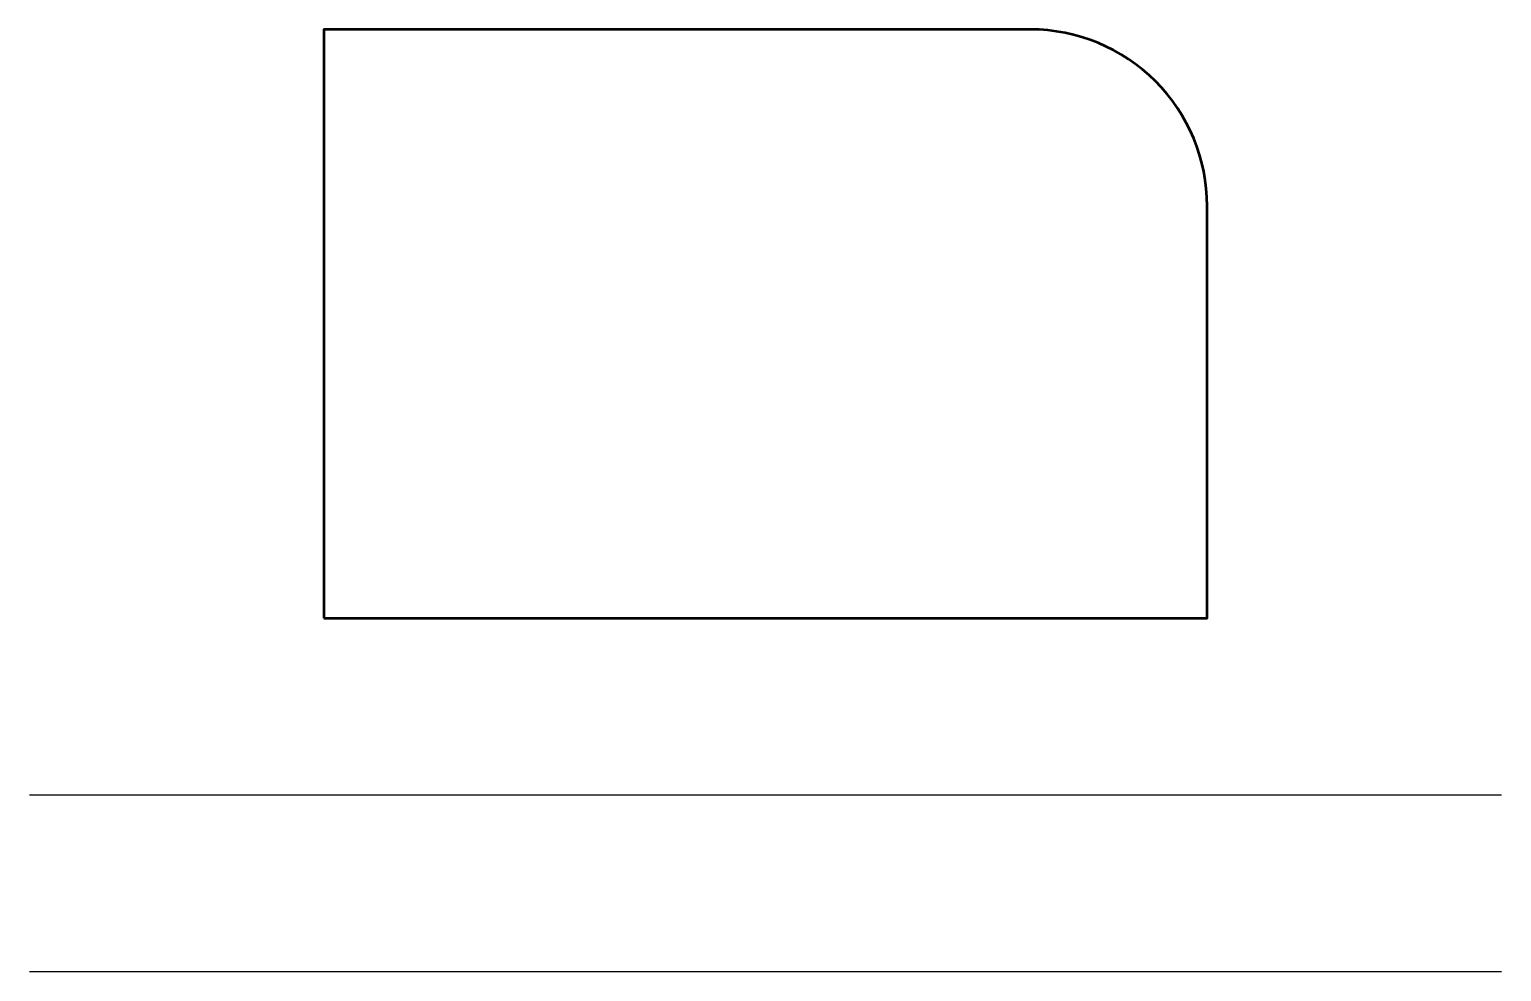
# Model space of a CAD drawing. Header units: metres. Extents: x -10 to 40, y -12 to 20.
import ezdxf

# ---------------------------------------------------------------- set-up
doc = ezdxf.new("R2010")
doc.units = ezdxf.units.M
doc.layers.add('PLOT-BOUNDARY', color=7, linetype='Continuous', lineweight=50)
doc.layers.add('ROADS', color=8, linetype='Continuous', lineweight=25)

msp = doc.modelspace()

# ---------------------------------------------------------------- linework, layer by layer
at = {"layer": 'PLOT-BOUNDARY'}
msp.add_lwpolyline([(0, 0), (30, 0), (30, 14, 0.414214), (24, 20), (0, 20)], format="xyb", close=True, dxfattribs=at)
at = {"layer": 'ROADS'}
msp.add_line((-10, -6), (40, -6), dxfattribs=at)
at = {"layer": 'ROADS', "color": 1}
msp.add_line((-10, -12), (40, -12), dxfattribs=at)

doc.saveas('drawing.dxf')
